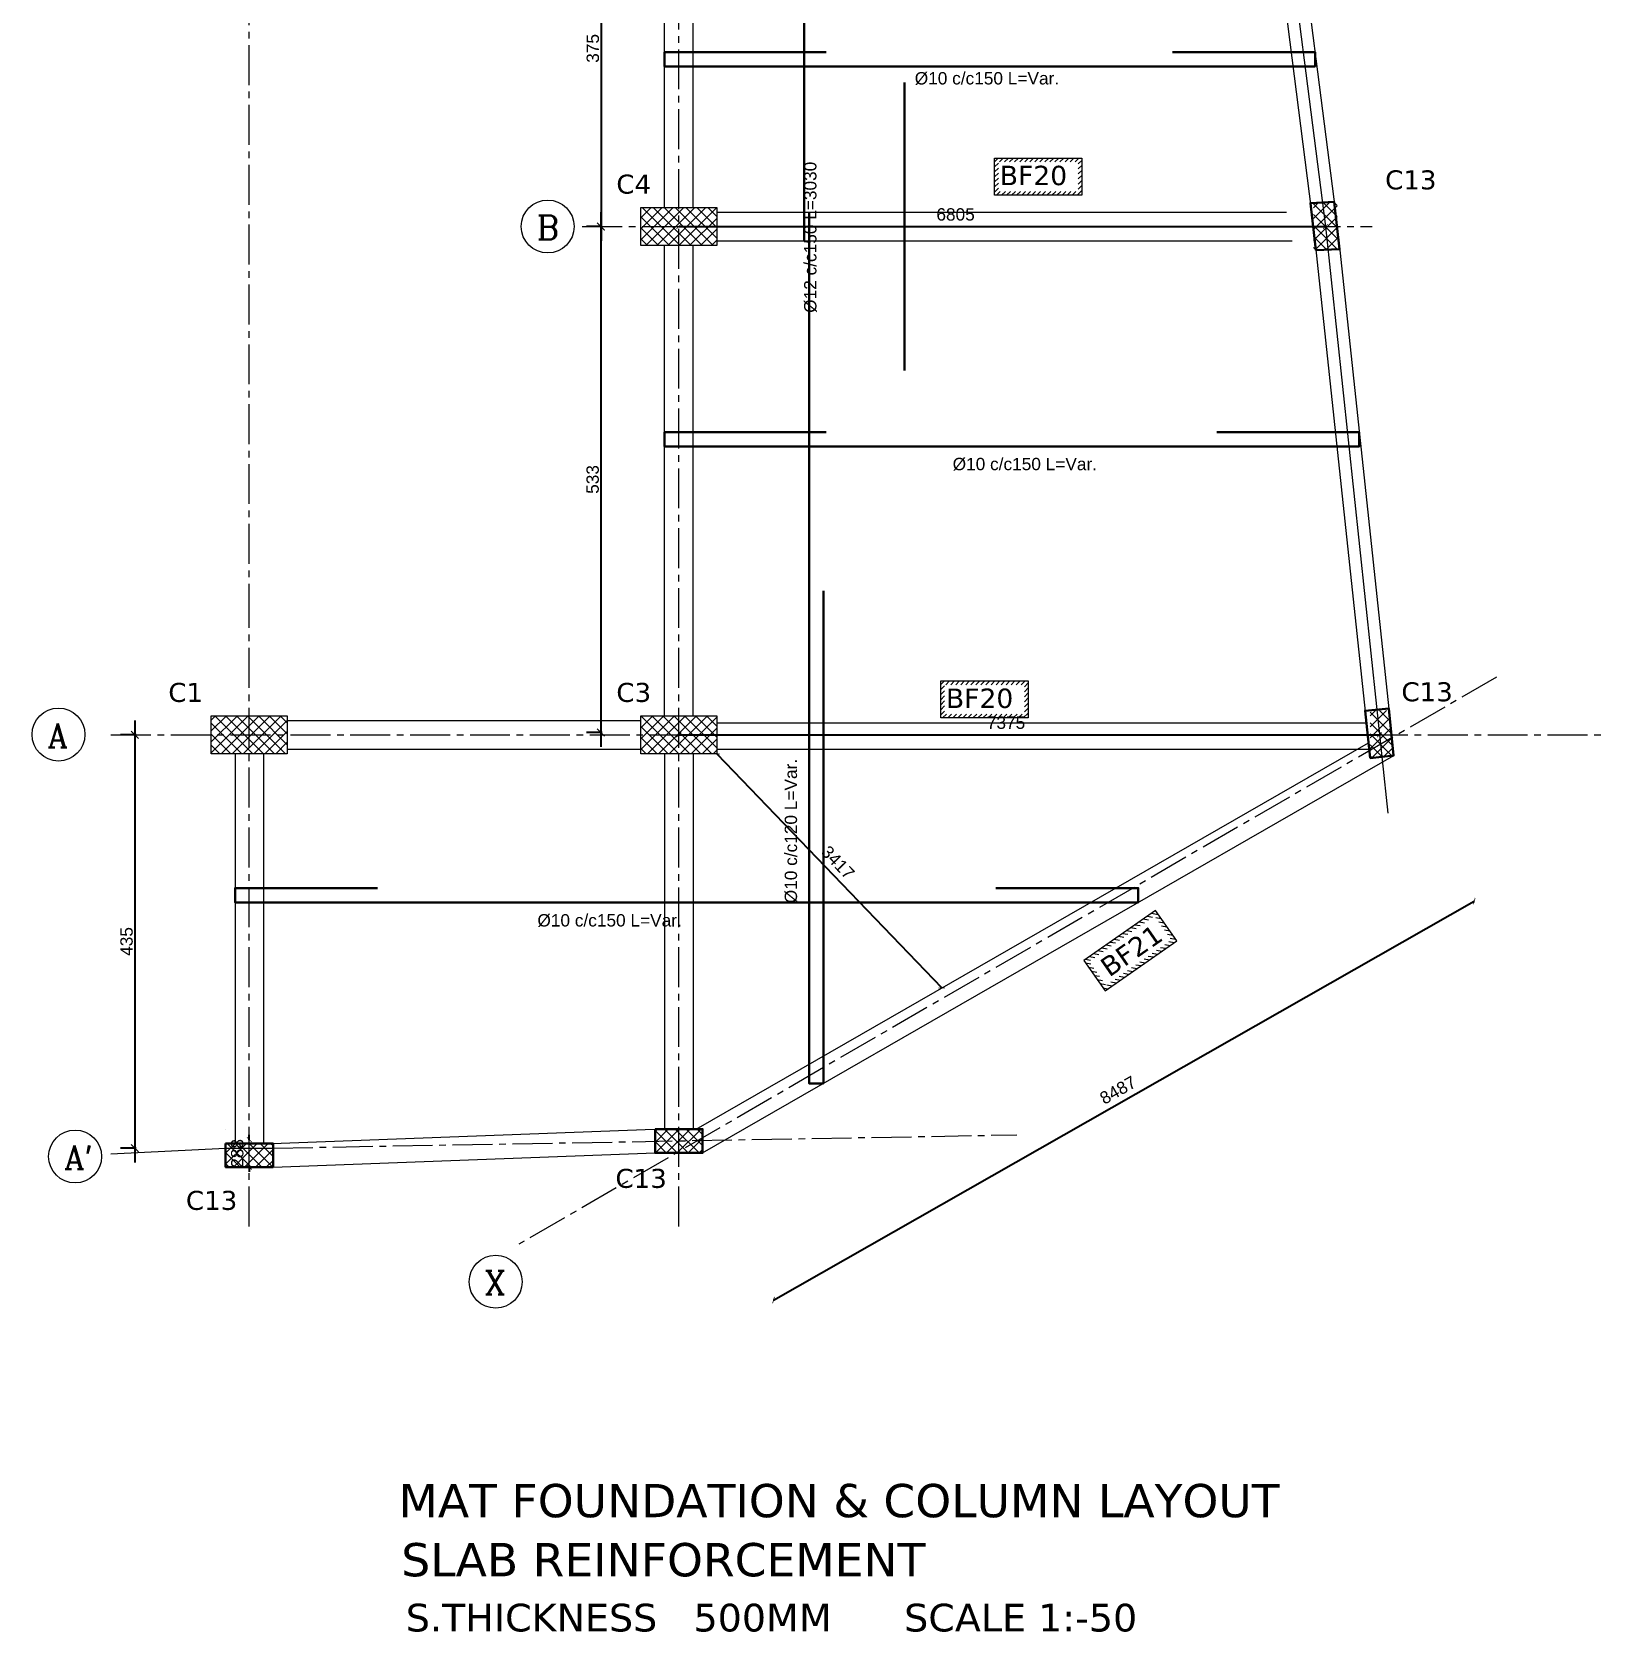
# Model space of a CAD drawing. Header units: inches. Extents: x -26151 to 62940, y -10194 to 246332.
# Drawn here: x -11735 to -10083, y 114807 to 116491 of the extents above; entities that cross this region are included whole.
import ezdxf

# ---------------------------------------------------------------- set-up
doc = ezdxf.new("R2010")
doc.units = ezdxf.units.IN
doc.header["$LTSCALE"] = 0.7
doc.header["$MEASUREMENT"] = 0
doc.linetypes.add('ACAD_ISO10W100', pattern=[18, 12, -3, 0, -3])
doc.linetypes.add('CENTER2', pattern=[1.125, 0.75, -0.125, 0.125, -0.125])
doc.layers.get('0').update_dxf_attribs({"lineweight": 13})
doc.layers.get('Defpoints').update_dxf_attribs({"lineweight": 5})
for name, color, linetype, lineweight in [('axis', 254, 'ACAD_ISO10W100', 9), ('BEAM', 5, 'Continuous', 0), ('COLUMN', 4, 'Continuous', 20), ('hach', 9, 'Continuous', 9), ('hach 1', 254, 'Continuous', 9), ('hatch', 9, 'Continuous', 9), ('TEXT', 3, 'Continuous', 25)]:
    doc.layers.add(name, color=color, linetype=linetype, lineweight=lineweight)
doc.layers.add('CONC', color=3, linetype='Continuous')
doc.styles.add('GENERATED_STYLE_4', font='verdanai.ttf')
doc.styles.add('romanc', font='verdana.ttf', dxfattribs={"height": 250})
doc.styles.get("Standard").update_dxf_attribs({"font": 'arial.ttf', "height": 13})
doc.dimstyles.get("Standard").update_dxf_attribs({"dimtxt": 13, "dimasz": 5, "dimexe": 0.18, "dimexo": 0.0625, "dimgap": 6, "dimtad": 1, "dimdec": 0, "dimlfac": 10, "dimzin": 0, "dimdsep": 46, "dimtxsty": 'Standard', "dimblk": 'ARCHTICK', "dimcen": 0.09, "dimse1": 1, "dimse2": 1, "dimclrd": 1, "dimclre": 7, "dimclrt": 3, "dimadec": 0, "dimazin": 0, "dimtfac": 1, "dimtdec": 0, "dimtix": 1, "dimtofl": 0, "dimtmove": 0, "dimatfit": 3, "dimldrblk": 'ARCHTICK', "dimfxl": 0, "dimtolj": 1, "dimtzin": 0, "dimarcsym": 0})
doc.dimstyles.new('STANDARD$0', dxfattribs={"dimscale": 0, "dimtxt": 50, "dimasz": 8, "dimexe": 15, "dimexo": 0.0625, "dimgap": 2, "dimtad": 1, "dimdec": 0, "dimzin": 0, "dimdsep": 46, "dimtxsty": 'Standard', "dimblk1": 'ARCHTICK', "dimblk2": 'ARCHTICK', "dimsah": 1, "dimcen": 0.09, "dimdle": 15, "dimclrd": 3, "dimclre": 3, "dimclrt": 3, "dimazin": 0, "dimtfac": 1, "dimtdec": 0, "dimtofl": 0, "dimtmove": 1, "dimatfit": 3, "dimldrblk": 'ARCHTICK', "dimfxl": 0, "dimtolj": 1, "dimtzin": 0, "dimarcsym": 0})

# ---------------------------------------------------------------- blocks, each defined once
blk = doc.blocks.new('_ArchTick')
at = {"color": 0, "linetype": 'ByBlock', "lineweight": 0, "const_width": 0.15}
blk.add_lwpolyline([(-0.5, -0.5), (0.5, 0.5)], dxfattribs=at)
blk = doc.blocks.new('*D1269')
at = {"layer": 'Defpoints', "color": 0, "linetype": 'ByBlock', "transparency": 16777216}
for p in [(-11054.8, 116286.2), (-10374.3, 116286.2), (-10374.3, 116286.2)]:
    blk.add_point(p, dxfattribs=at)
at = {"layer": 'hach', "color": 1, "linetype": 'ByBlock', "lineweight": -2, "transparency": 16777216}
blk.add_line((-11054.8, 116286.2), (-10374.3, 116286.2), dxfattribs=at)
at = {"layer": 'hach', "color": 1, "linetype": 'ByBlock', "lineweight": -2, "transparency": 16777216, "xscale": 5, "yscale": 5, "zscale": 5, "rotation": 180}
blk.add_blockref('_ArchTick', (-11054.8, 116286.2), dxfattribs=at)
at = {"layer": 'hach', "color": 1, "linetype": 'ByBlock', "lineweight": -2, "transparency": 16777216, "xscale": 5, "yscale": 5, "zscale": 5}
blk.add_blockref('_ArchTick', (-10374.3, 116286.2), dxfattribs=at)
at = {"layer": 'hach', "color": 3, "linetype": 'ByBlock', "transparency": 16777216, "insert": (-10763.5, 116298.9), "char_height": 13, "attachment_point": 5}
blk.add_mtext('\\A1;6805', dxfattribs=at)
blk = doc.blocks.new('*D1270')
at = {"layer": 'Defpoints', "color": 0, "linetype": 'ByBlock', "transparency": 16777216}
for p in [(-11014.8, 115731.2), (-10778, 115484.8), (-10778, 115484.8)]:
    blk.add_point(p, dxfattribs=at)
at = {"layer": 'hach', "color": 1, "linetype": 'ByBlock', "lineweight": -2, "transparency": 16777216}
blk.add_line((-11014.8, 115731.2), (-10778, 115484.8), dxfattribs=at)
at = {"layer": 'hach', "color": 1, "linetype": 'ByBlock', "lineweight": -2, "transparency": 16777216, "xscale": 5, "yscale": 5, "zscale": 5}
for p, rotation in [((-11014.8, 115731.2), 133.8508798800127), ((-10778, 115484.8), 313.8508798800127)]:
    blk.add_blockref('_ArchTick', p, dxfattribs=dict(at, rotation=rotation))
at = {"layer": 'hach', "color": 3, "linetype": 'ByBlock', "transparency": 16777216, "insert": (-10887.3, 115616.8), "char_height": 13, "attachment_point": 5, "rotation": 313.8509}
blk.add_mtext('\\A1;3417', dxfattribs=at)
blk = doc.blocks.new('*D1267')
at = {"layer": 'Defpoints', "color": 0, "linetype": 'ByBlock', "transparency": 16777216}
for p in [(-10317.3, 115751.2), (-10217.6, 115576.2), (-11054.8, 115331.2)]:
    blk.add_point(p, dxfattribs=at)
at = {"layer": 'hach', "color": 1, "linetype": 'ByBlock', "lineweight": -2, "transparency": 16777216}
blk.add_line((-10955.1, 115156.2), (-10217.6, 115576.2), dxfattribs=at)
at = {"layer": 'hach', "color": 1, "linetype": 'ByBlock', "lineweight": -2, "transparency": 16777216, "xscale": 5, "yscale": 5, "zscale": 5}
for p, rotation in [((-10217.6, 115576.2), 29.66114620198945), ((-10955.1, 115156.2), 209.6611462019895)]:
    blk.add_blockref('_ArchTick', p, dxfattribs=dict(at, rotation=rotation))
at = {"layer": 'hach', "color": 3, "linetype": 'ByBlock', "transparency": 16777216, "insert": (-10592.6, 115377.2), "char_height": 13, "attachment_point": 5, "rotation": 29.6611}
blk.add_mtext('\\A1;8487', dxfattribs=at)
blk = doc.blocks.new('*D1272')
at = {"layer": 'Defpoints', "color": 0, "linetype": 'ByBlock', "transparency": 16777216}
for p in [(-11054.8, 115751.2), (-10317.3, 115751.2), (-10317.3, 115751.2)]:
    blk.add_point(p, dxfattribs=at)
at = {"layer": 'hach', "color": 1, "linetype": 'ByBlock', "lineweight": -2, "transparency": 16777216}
blk.add_line((-11054.8, 115751.2), (-10317.3, 115751.2), dxfattribs=at)
at = {"layer": 'hach', "color": 1, "linetype": 'ByBlock', "lineweight": -2, "transparency": 16777216, "xscale": 5, "yscale": 5, "zscale": 5, "rotation": 180}
blk.add_blockref('_ArchTick', (-11054.8, 115751.2), dxfattribs=at)
at = {"layer": 'hach', "color": 1, "linetype": 'ByBlock', "lineweight": -2, "transparency": 16777216, "xscale": 5, "yscale": 5, "zscale": 5}
blk.add_blockref('_ArchTick', (-10317.3, 115751.2), dxfattribs=at)
at = {"layer": 'hach', "color": 3, "linetype": 'ByBlock', "transparency": 16777216, "insert": (-10710.4, 115763.9), "char_height": 13, "attachment_point": 5}
blk.add_mtext('\\A1;7375', dxfattribs=at)
blk = doc.blocks.new('*D1275')
at = {"layer": 'Defpoints', "color": 0, "linetype": 'ByBlock', "transparency": 16777216}
for p in [(-11506.8, 115325), (-11506.8, 115296.2), (-11506.8, 115296.2)]:
    blk.add_point(p, dxfattribs=at)
at = {"layer": 'hach', "color": 1, "linetype": 'ByBlock', "lineweight": -2, "transparency": 16777216}
for p, q in [((-11506.8, 115325), (-11506.8, 115330)), ((-11506.8, 115296.2), (-11506.8, 115291.2))]:
    blk.add_line(p, q, dxfattribs=at)
at = {"layer": 'hach', "color": 1, "linetype": 'ByBlock', "lineweight": -2, "transparency": 16777216, "xscale": 5, "yscale": 5, "zscale": 5}
for p, rotation in [((-11506.8, 115325), 270), ((-11506.8, 115296.2), 90)]:
    blk.add_blockref('_ArchTick', p, dxfattribs=dict(at, rotation=rotation))
at = {"layer": 'hach', "color": 3, "linetype": 'ByBlock', "transparency": 16777216, "insert": (-11519.4, 115310.6), "char_height": 13, "attachment_point": 5, "rotation": 90}
blk.add_mtext('\\A1;288', dxfattribs=at)
blk = doc.blocks.new('*D1282')
at = {"layer": 'Defpoints', "color": 0, "linetype": 'ByBlock', "transparency": 16777216}
for p in [(-11054.8, 116661.2), (-11136.6, 116286.2), (-11054.8, 116286.2)]:
    blk.add_point(p, dxfattribs=at)
at = {"layer": 'hach', "color": 3, "lineweight": -2, "transparency": 16777216}
for p, q in [((-11136.6, 116676.2), (-11136.6, 116271.2)), ((-11135.3, 116661.2), (-11151.6, 116661.2)), ((-11135.3, 116286.2), (-11151.6, 116286.2))]:
    blk.add_line(p, q, dxfattribs=at)
at = {"layer": 'hach', "color": 3, "linetype": 'ByBlock', "lineweight": -2, "transparency": 16777216, "xscale": 8, "yscale": 8, "zscale": 8}
for p, rotation in [((-11136.6, 116661.2), 90), ((-11136.6, 116286.2), 270)]:
    blk.add_blockref('_ArchTick', p, dxfattribs=dict(at, rotation=rotation))
at = {"layer": 'hach', "color": 3, "linetype": 'ByBlock', "transparency": 16777216, "insert": (-11145.2, 116473.7), "char_height": 13, "attachment_point": 5, "rotation": 90}
blk.add_mtext('\\A1;375', dxfattribs=at)
blk = doc.blocks.new('*D1283')
at = {"layer": 'Defpoints', "color": 0, "linetype": 'ByBlock', "transparency": 16777216}
for p in [(-11054.8, 116286.2), (-11136.8, 115753.7), (-11052.3, 115753.7)]:
    blk.add_point(p, dxfattribs=at)
at = {"layer": 'hach', "color": 3, "lineweight": -2, "transparency": 16777216}
for p, q in [((-11136.8, 116301.2), (-11136.8, 115738.7)), ((-11135.5, 116286.2), (-11151.8, 116286.2)), ((-11135.5, 115753.7), (-11151.8, 115753.7))]:
    blk.add_line(p, q, dxfattribs=at)
at = {"layer": 'hach', "color": 3, "linetype": 'ByBlock', "lineweight": -2, "transparency": 16777216, "xscale": 8, "yscale": 8, "zscale": 8}
for p, rotation in [((-11136.8, 116286.2), 90), ((-11136.8, 115753.7), 270)]:
    blk.add_blockref('_ArchTick', p, dxfattribs=dict(at, rotation=rotation))
at = {"layer": 'hach', "color": 3, "linetype": 'ByBlock', "transparency": 16777216, "insert": (-11145.4, 116020), "char_height": 13, "attachment_point": 5, "rotation": 90}
blk.add_mtext('\\A1;533', dxfattribs=at)
blk = doc.blocks.new('*D1284')
at = {"layer": 'Defpoints', "color": 0, "linetype": 'ByBlock', "transparency": 16777216}
for p in [(-11506.8, 115751.2), (-11627.2, 115316.2), (-11506.8, 115316.2)]:
    blk.add_point(p, dxfattribs=at)
at = {"layer": 'hach', "color": 3, "lineweight": -2, "transparency": 16777216}
for p, q in [((-11627.2, 115766.2), (-11627.2, 115301.2)), ((-11626, 115751.2), (-11642.2, 115751.2)), ((-11626, 115316.2), (-11642.2, 115316.2))]:
    blk.add_line(p, q, dxfattribs=at)
at = {"layer": 'hach', "color": 3, "linetype": 'ByBlock', "lineweight": -2, "transparency": 16777216, "xscale": 8, "yscale": 8, "zscale": 8}
for p, rotation in [((-11627.2, 115751.2), 90), ((-11627.2, 115316.2), 270)]:
    blk.add_blockref('_ArchTick', p, dxfattribs=dict(at, rotation=rotation))
at = {"layer": 'hach', "color": 3, "linetype": 'ByBlock', "transparency": 16777216, "insert": (-11635.9, 115533.7), "char_height": 13, "attachment_point": 5, "rotation": 90}
blk.add_mtext('\\A1;435', dxfattribs=at)
blk = doc.blocks.new('*D1287')
at = {"layer": 'Defpoints', "color": 0, "transparency": 16777216}
for p in [(-11070.6, 116430.7), (-10452, 116430.7, -38935.3), (-10452, 116429)]:
    blk.add_point(p, dxfattribs=at)
at = {"layer": 'TEXT', "color": 3, "transparency": 16777216, "insert": (-10730.5, 116442), "char_height": 13, "attachment_point": 5}
blk.add_mtext('\\A1;%%C10 c/c150 L=Var.', dxfattribs=at)
blk = doc.blocks.new('*D1288')
at = {"layer": 'Defpoints', "color": 0, "transparency": 16777216}
for p in [(-11030.7, 116024.7), (-10412.2, 116024.7, -38935.3), (-10412.2, 116023)]:
    blk.add_point(p, dxfattribs=at)
at = {"layer": 'TEXT', "color": 3, "transparency": 16777216, "insert": (-10690.6, 116036), "char_height": 13, "attachment_point": 5}
blk.add_mtext('\\A1;%%C10 c/c150 L=Var.', dxfattribs=at)
blk = doc.blocks.new('*D1289')
at = {"layer": 'Defpoints', "color": 0, "transparency": 16777216}
for p in [(-11467.7, 115544.4), (-10849.2, 115544.4, -38935.3), (-10849.2, 115542.7)]:
    blk.add_point(p, dxfattribs=at)
at = {"layer": 'TEXT', "color": 3, "transparency": 16777216, "insert": (-11127.6, 115555.7), "char_height": 13, "attachment_point": 5}
blk.add_mtext('\\A1;%%C10 c/c150 L=Var.', dxfattribs=at)
blk = doc.blocks.new('*D1292')
at = {"layer": 'Defpoints', "color": 0, "transparency": 16777216}
for p in [(-10921.9, 115990), (-10923.6, 115371.4), (-10921.9, 115371.4, -38935.3)]:
    blk.add_point(p, dxfattribs=at)
at = {"layer": 'TEXT', "color": 3, "transparency": 16777216, "insert": (-10936.6, 115649.9), "char_height": 13, "attachment_point": 5, "rotation": 90}
blk.add_mtext('\\A1;%%C10 c/c120 L=Var.', dxfattribs=at)
blk = doc.blocks.new('*D1297')
at = {"layer": 'Defpoints', "color": 0, "transparency": 16777216}
for p in [(-10821, 117119.5, -19467.6), (-10819.3, 117119.5), (-10821, 116159.5, -40395.4)]:
    blk.add_point(p, dxfattribs=at)
at = {"layer": 'TEXT', "color": 3, "transparency": 16777216, "insert": (-10832.3, 116625.7), "char_height": 13, "attachment_point": 5, "rotation": 90}
blk.add_mtext('\\A1;%%C12 c/c150 L=3030', dxfattribs=at)
blk = doc.blocks.new('*D1298')
at = {"layer": 'Defpoints', "color": 0, "transparency": 16777216}
for p in [(-10904.9, 116768.8, -19467.6), (-10903.2, 116768.8), (-10904.9, 115808.7, -40395.4)]:
    blk.add_point(p, dxfattribs=at)
at = {"layer": 'TEXT', "color": 3, "transparency": 16777216, "insert": (-10916.2, 116274.9), "char_height": 13, "attachment_point": 5, "rotation": 90}
blk.add_mtext('\\A1;%%C12 c/c150 L=3030', dxfattribs=at)

msp = doc.modelspace()

# ---------------------------------------------------------------- hatches: boundary and pattern name
at = {"layer": 'hach 1', "linetype": 'ByBlock'}
h = msp.add_hatch(dxfattribs=at)
h.set_pattern_fill('ANSI31', color=256, scale=30, style=0)
h.set_pattern_definition([(45, (1735.0263, -3319.973), (-2.65165043, 2.65165043), [])])
h.paths.add_polyline_path([(-10630.43, 116358.19), (-10722.37, 116358.19), (-10722.37, 116319.19), (-10630.43, 116319.19)])
h.paths.add_polyline_path([(-10634.43, 116354.19), (-10634.43, 116323.19), (-10718.37, 116323.19), (-10718.37, 116354.19)], flags=16)
h = msp.add_hatch(dxfattribs=at)
h.set_pattern_fill('ANSI31', color=256, scale=30, style=0)
h.set_pattern_definition([(45, (1678.3498, -3870.2505), (-2.65165043, 2.65165043), [])])
h.paths.add_polyline_path([(-10687.1, 115807.92), (-10779.05, 115807.92), (-10779.05, 115768.92), (-10687.1, 115768.92)])
h.paths.add_polyline_path([(-10691.1, 115803.92), (-10691.1, 115772.92), (-10775.05, 115772.92), (-10775.05, 115803.92)], flags=16)
h = msp.add_hatch(dxfattribs=at)
h.set_pattern_fill('ANSI31', color=256, scale=30, angle=394.88725, style=0)
h.set_pattern_definition([(349.887251, (-68839.22, 220776.5045), (-0.6584467, -3.6917405), [])])
h.paths.add_polyline_path([(-10530.81, 115534.41), (-10606.24, 115481.82), (-10628.54, 115513.81), (-10553.12, 115566.4)])
h.paths.add_polyline_path([(-10536.38, 115535.41), (-10554.11, 115560.83), (-10622.97, 115512.82), (-10605.24, 115487.39)], flags=16)
at = {"layer": 'hatch', "ltscale": 0.5}
h = msp.add_hatch(dxfattribs=at)
h.set_pattern_fill('NET', color=256, scale=65, angle=45, style=0)
h.set_pattern_definition([(45, (-473614.986, -145727.487), (-5.7452426, 5.7452426), []), (135, (-473614.986, -145727.487), (-5.7452426, -5.7452426), [])])
h.paths.add_polyline_path([(-11094.79, 116306.22), (-11014.79, 116306.22), (-11014.79, 116266.22), (-11094.79, 116266.22)])
h = msp.add_hatch(dxfattribs=at)
h.set_pattern_fill('NET', color=256, scale=65, angle=135, style=0)
h.set_pattern_definition([(135, (248811.8625, -345833.447), (-5.7452426, -5.7452426), []), (225, (248811.8625, -345833.447), (5.7452426, -5.7452426), [])])
h.paths.add_polyline_path([(-10386.85, 116261.75), (-10386.85, 116311.75), (-10361.85, 116311.75), (-10361.85, 116261.75)])
h = msp.add_hatch(dxfattribs=at)
h.set_pattern_fill('NET', color=256, scale=65, angle=45, style=0)
h.set_pattern_definition([(45, (-474706.986, -143862.487), (-5.7452426, 5.7452426), []), (135, (-474706.986, -143862.487), (-5.7452426, -5.7452426), [])])
h.paths.add_polyline_path([(-11546.79, 115771.22), (-11466.79, 115771.22), (-11466.79, 115731.22), (-11546.79, 115731.22)])
h = msp.add_hatch(dxfattribs=at)
h.set_pattern_fill('NET', color=256, scale=65, angle=45, style=0)
h.set_pattern_definition([(45, (-474694.986, -143862.487), (-5.7452426, 5.7452426), []), (135, (-474694.986, -143862.487), (-5.7452426, -5.7452426), [])])
h.paths.add_polyline_path([(-11094.79, 115771.22), (-11014.79, 115771.22), (-11014.79, 115731.22), (-11094.79, 115731.22)])
h = msp.add_hatch(dxfattribs=at)
h.set_pattern_fill('NET', color=256, scale=65, angle=135, style=0)
h.set_pattern_definition([(135, (248871.36, -346368.448), (-5.7452426, -5.7452426), []), (225, (248871.36, -346368.448), (5.7452426, -5.7452426), [])])
h.paths.add_polyline_path([(-10327.35, 115726.74), (-10302.49, 115729.34), (-10307.45, 115776.74), (-10327.35, 115776.74), (-10327.35, 115726.74)])
h = msp.add_hatch(dxfattribs=at)
h.set_pattern_fill('NET', color=256, scale=65, angle=45, style=0)
h.set_pattern_definition([(45, (-473174.986, -143862.487), (-5.7452426, 5.7452426), []), (135, (-473174.986, -143862.487), (-5.7452426, -5.7452426), [])])
h.paths.add_polyline_path([(-11079.79, 115336.22), (-11029.79, 115336.22), (-11029.79, 115311.22), (-11079.79, 115311.22)])
h = msp.add_hatch(dxfattribs=at)
h.set_pattern_fill('NET', color=256, scale=65, angle=45, style=0)
h.set_pattern_definition([(45, (-473626.986, -143862.487), (-5.7452426, 5.7452426), []), (135, (-473626.986, -143862.487), (-5.7452426, -5.7452426), [])])
h.paths.add_polyline_path([(-11531.79, 115321.22), (-11481.79, 115321.22), (-11481.79, 115296.22), (-11531.79, 115296.22)])

# ---------------------------------------------------------------- linework, layer by layer
at = {"lineweight": 20}
for centre in [(-11192.74, 116286.22), (-11707.58, 115751.48), (-11690.06, 115307.37), (-11247.49, 115175.56)]:
    msp.add_ellipse(centre, major_axis=(-0.02, 27.86), ratio=1, start_param=4.7118466, end_param=10.9950319, dxfattribs=at)
at = {"layer": 'axis', "linetype": 'CENTER2', "ltscale": 80}
for p, q in [((-11506.79, 115868.18), (-11506.79, 118302.02)), ((-11054.79, 115233.65), (-11054.79, 118302.02)), ((-11156.38, 116286.22), (-10325.24, 116286.22)), ((-11506.79, 115233.65), (-11506.79, 115868.18)), ((-10194.27, 115812.01), (-11222.97, 115214.95)), ((-11652.45, 115751.22), (-10083.22, 115751.22)), ((-11481.79, 115316.22), (-10699.08, 115330.19))]:
    msp.add_line(p, q, dxfattribs=at)
at = {"layer": 'BEAM', "linetype": 'Continuous'}
for p, q in [((-11069.79, 116306.22), (-11069.79, 116641.22)), ((-11039.79, 116306.22), (-11039.79, 116641.22)), ((-11014.79, 116301.22), (-10415.3, 116301.22)), ((-11014.79, 116271.22), (-10409.34, 116271.22)), ((-11069.79, 115771.22), (-11069.79, 116266.22)), ((-11039.79, 115771.22), (-11039.79, 116266.22)), ((-11466.79, 115766.22), (-11094.79, 115766.22)), ((-11014.79, 115763.72), (-10331.2, 115763.72)), ((-11466.79, 115736.22), (-11094.79, 115736.22)), ((-11014.79, 115736.22), (-10328.34, 115736.22)), ((-11521.79, 115731.22), (-11521.79, 115321.22)), ((-11491.79, 115731.22), (-11491.79, 115321.22)), ((-11069.79, 115731.22), (-11069.79, 115336.22)), ((-11039.79, 115731.22), (-11039.79, 115336.22))]:
    msp.add_line(p, q, dxfattribs=at)
at = {"layer": 'COLUMN'}
for p, q in [((-11531.87, 115336.22), (-11531.79, 115336.22)), ((-11531.87, 115311.22), (-11531.79, 115311.22))]:
    msp.add_line(p, q, dxfattribs=at)
at = {"layer": 'COLUMN', "color": 5}
for p, q in [((-11482.73, 115321.21), (-11080.73, 115336.21)), ((-11481.79, 115296.22), (-11079.79, 115311.22))]:
    msp.add_line(p, q, dxfattribs=at)
at = {"layer": 'COLUMN'}
for points in [[(-11094.79, 116306.22), (-11014.79, 116306.22), (-11014.79, 116266.22), (-11094.79, 116266.22)], [(-11546.79, 115771.22), (-11466.79, 115771.22), (-11466.79, 115731.22), (-11546.79, 115731.22)], [(-11094.79, 115771.22), (-11014.79, 115771.22), (-11014.79, 115731.22), (-11094.79, 115731.22)], [(-11079.79, 115336.22), (-11029.79, 115336.22), (-11029.79, 115311.22), (-11079.79, 115311.22)]]:
    msp.add_lwpolyline(points, close=True, dxfattribs=at)
at = {"layer": 'CONC', "lineweight": 30}
for points in [[(-10384.28, 116261.29), (-10390.04, 116310.81), (-10365, 116312.08), (-10359.31, 116262.55)], [(-10327.35, 115726.74), (-10332.55, 115776.47), (-10307.69, 115779.07), (-10302.49, 115729.34)], [(-11079.79, 115336.22), (-11029.79, 115336.22), (-11029.79, 115311.22), (-11079.79, 115311.22)], [(-11531.79, 115321.22), (-11481.79, 115321.22), (-11481.79, 115296.22), (-11531.79, 115296.22)]]:
    msp.add_lwpolyline(points, close=True, dxfattribs=at)
at = {"layer": 'hach', "color": 4, "linetype": 'ByBlock', "lineweight": 30}
for p, q in [((-10922.93, 116271.22), (-10922.93, 117451.22)), ((-10817.22, 116437.72), (-10817.22, 116134.72))]:
    msp.add_line(p, q, dxfattribs=at)
at = {"layer": 'hach', "color": 1, "linetype": 'ByBlock'}
for p, q in [((-11069.79, 116469.75), (-11069.79, 116454.75)), ((-10385.18, 116469.75), (-10385.18, 116454.75)), ((-11069.79, 116069.75), (-11069.79, 116054.75)), ((-10338.66, 116069.75), (-10338.66, 116054.75)), ((-10948.41, 115358.01), (-10948.41, 115358.01))]:
    msp.add_line(p, q, dxfattribs=at)
at = {"layer": 'hach', "linetype": 'ByBlock'}
for p, q in [((-10817.22, 116286.22), (-10817.22, 116437.72)), ((-10902.62, 115751.22), (-10902.62, 115902.72)), ((-11521.79, 115589.87), (-11521.79, 115574.87)), ((-10571.19, 115589.87), (-10571.19, 115574.87)), ((-10571.19, 115574.87), (-11521.79, 115574.87)), ((-10902.62, 115384.33), (-10917.62, 115384.33)), ((-11531.79, 115316.22), (-11481.79, 115316.22))]:
    msp.add_line(p, q, dxfattribs=at)
for points in [[(-10770.23, 118302.02), (-10742.29, 118186.11), (-10663.03, 117811.22), (-10465.29, 117036.22), (-10422.29, 116661.22), (-10374.29, 116286.22), (-10308.5, 115668.71)], [(-11652.45, 115310.14), (-11531.79, 115316.22)]]:
    msp.add_lwpolyline(points, dxfattribs=at)
at = {"layer": 'hach', "color": 5, "linetype": 'ByBlock'}
for points in [[(-10761.48, 118212.37), (-10754.49, 118183.36), (-10675.21, 117808.39), (-10477.62, 117033.96), (-10434.7, 116659.72), (-10386.71, 116284.77), (-10332.48, 115775.74)], [(-10736.63, 118215.95), (-10730.1, 118188.87), (-10650.85, 117814.06), (-10452.97, 117038.49), (-10409.88, 116662.73), (-10361.88, 116287.68), (-10307.62, 115778.39)], [(-11036.47, 115336.22), (-10329.04, 115742.92)], [(-11029.79, 115311.22), (-10302.4, 115729.4)]]:
    msp.add_lwpolyline(points, dxfattribs=at)
at = {"layer": 'hach', "color": 4, "linetype": 'ByBlock', "lineweight": 30}
for points in [[(-10899.79, 116469.75), (-11069.79, 116469.75), (-11069.79, 116454.75), (-10385.18, 116454.75), (-10385.18, 116469.75), (-10535.18, 116469.75)], [(-10902.62, 115902.72), (-10902.62, 115384.33), (-10917.62, 115384.33), (-10917.62, 116301.22)], [(-10899.79, 116069.75), (-11069.79, 116069.75), (-11069.79, 116054.75), (-10338.66, 116054.75), (-10338.66, 116069.75), (-10488.66, 116069.75)], [(-11371.79, 115589.87), (-11521.79, 115589.87), (-11521.79, 115574.87), (-10571.19, 115574.87), (-10571.19, 115589.87), (-10721.19, 115589.87)]]:
    msp.add_lwpolyline(points, dxfattribs=at)
at = {"layer": 'hach', "color": 4, "linetype": 'ByBlock', "lineweight": 9}
msp.add_lwpolyline([(-10917.62, 116301.22), (-10917.62, 115384.33), (-10902.62, 115384.33), (-10902.62, 115534.33)], dxfattribs=at)
at = {"layer": 'hach 1', "linetype": 'ByBlock'}
for points in [[(-10722.48, 116358.14), (-10630.53, 116358.14), (-10630.53, 116319.14), (-10722.48, 116319.14)], [(-10779.02, 115807.99), (-10687.07, 115807.99), (-10687.07, 115768.99), (-10779.02, 115768.99)], [(-10606.24, 115481.82), (-10530.81, 115534.41), (-10553.12, 115566.4), (-10628.54, 115513.81)]]:
    msp.add_lwpolyline(points, close=True, dxfattribs=at)

# ---------------------------------------------------------------- texts
at = {"layer": 'COLUMN', "color": 4, "style": 'romanc'}
for s, p in [('C4', (-11120.52, 116320.84)), ('C13', (-10311.47, 116325.35)), ('C1', (-11592.01, 115785.84)), ('C3', (-11120.52, 115785.84)), ('C13', (-10294.33, 115786.5)), ('C13', (-11121.48, 115274.35)), ('C13', (-11573.48, 115251.18))]:
    msp.add_text(s, height=20, dxfattribs=at).set_placement(p)
at = {"layer": 'TEXT', "style": 'romanc'}
for s, height, p in [('BF20', 20.4, (-10716.99, 116329.76)), ('BF20', 20.4, (-10773.66, 115779.48)), ('MAT FOUNDATION & COLUMN LAYOUT ', 35, (-11349.69, 114927.7)), ('SLAB REINFORCEMENT  ', 35, (-11346.83, 114865.51))]:
    msp.add_text(s, height=height, dxfattribs=at).set_placement(p)
msp.add_text('BF21', height=20.4, rotation=34.88725, dxfattribs=at).set_placement((-10601.78, 115495.56))
at = {"layer": 'TEXT', "color": 7, "style": 'romanc'}
msp.add_text('  S.THICKNESS   500MM      SCALE 1:-50', height=29.1666, dxfattribs=at).set_placement((-11367.5, 114807.44))
at = {"layer": 'TEXT', "char_height": 25, "attachment_point": 1, "style": 'GENERATED_STYLE_4'}
for s, insert in [('{\\Fromanc|c0;B}', (-11204.2, 116297.73)), ('{\\Fromanc|c0;A}', (-11719.04, 115762.99)), ("{\\Fromanc|c0;A'}", (-11701.52, 115318.88)), ('{\\Fromanc|c0;X}', (-11258.94, 115187.07))]:
    msp.add_mtext(s, dxfattribs=dict(at, insert=insert))

# ---------------------------------------------------------------- dimensions: what is measured, and where the dimension line sits
at = {"layer": 'hach', "linetype": 'ByBlock'}
dim = msp.add_aligned_dim(p1=(-11054.79, 116661.22), p2=(-11054.79, 116286.22), distance=-81.77, dimstyle='STANDARD$0', override={"dimscale": 1, "dimfxl": 1.25}, dxfattribs=at)
dim.commit()
dim.dimension.update_dxf_attribs({"geometry": '*D1282', "text_midpoint": (-11145.21, 116473.72)})
at = {"layer": 'hach', "color": 4, "linetype": 'ByBlock'}
dim = msp.add_linear_dim(base=(-10374.29, 116286.22), p1=(-11054.79, 116286.22), p2=(-10374.29, 116286.22), dimstyle='Standard', dxfattribs=at)
dim.commit()
dim.dimension.update_dxf_attribs({"geometry": '*D1269', "text_midpoint": (-10763.47, 116286.22), "dimtype": 160})
at = {"layer": 'hach', "linetype": 'ByBlock'}
for base, p1, p2, picture, middle in [((-11136.77332964, 115753.72427761), (-11054.79364343, 116286.22427761), (-11052.29364343, 115753.72427761), '*D1283', (-11145.41521231, 116019.97427761)), ((-11627.23, 115316.22), (-11506.79, 115751.22), (-11506.79, 115316.22), '*D1284', (-11635.87, 115533.72))]:
    dim = msp.add_linear_dim(base=base, p1=p1, p2=p2, angle=90, dimstyle='STANDARD$0', override={"dimscale": 1, "dimfxl": 1.25}, dxfattribs=at)
    dim.commit()
    dim.dimension.update_dxf_attribs({"geometry": picture, "text_midpoint": middle})
dim = msp.add_linear_dim(base=(-10317.29, 115751.22), p1=(-11054.79, 115751.22), p2=(-10317.29, 115751.22), dimstyle='Standard', dxfattribs=at)
dim.commit()
dim.dimension.update_dxf_attribs({"geometry": '*D1272', "text_midpoint": (-10710.4, 115751.22), "dimtype": 160})
at = {"layer": 'hach', "color": 3, "linetype": 'ByBlock'}
dim = msp.add_aligned_dim(p1=(-11054.79, 115331.22), p2=(-10317.29, 115751.22), distance=-201.45, dimstyle='Standard', dxfattribs=at)
dim.commit()
dim.dimension.update_dxf_attribs({"geometry": '*D1267', "text_midpoint": (-10592.61, 115377.15)})
at = {"layer": 'hach', "color": 4, "linetype": 'ByBlock'}
dim = msp.add_aligned_dim(p1=(-11014.79, 115731.22), p2=(-10778.05, 115484.79), distance=0, dimstyle='Standard', dxfattribs=at)
dim.commit()
dim.dimension.update_dxf_attribs({"geometry": '*D1270', "text_midpoint": (-10887.3, 115616.76)})
at = {"layer": 'hach', "color": 2, "linetype": 'ByBlock'}
dim = msp.add_linear_dim(base=(-11506.79, 115296.22), p1=(-11506.79, 115325.04), p2=(-11506.79, 115296.22), angle=90, dimstyle='Standard', dxfattribs=at)
dim.commit()
dim.dimension.update_dxf_attribs({"geometry": '*D1275', "text_midpoint": (-11519.43, 115310.63)})
at = {"layer": 'TEXT'}
for base, p1, p2, angle, text, picture, middle in [((-10819.28, 117119.5), (-10820.98, 116159.47, -40395.38), (-10820.98, 117119.5, -19467.64), 90, '%%C12 c/c150 L=3030', '*D1297', (-10819.28, 116625.67)), ((-10903.24, 116768.77), (-10904.93, 115808.74, -40395.38), (-10904.93, 116768.77, -19467.64), 90, '%%C12 c/c150 L=3030', '*D1298', (-10903.24, 116274.94)), ((-10923.63, 115371.43), (-10921.93, 115990), (-10921.93, 115371.43, -38935.27), 270, '%%C10 c/c120 L=Var.', '*D1292', (-10923.63, 115649.86))]:
    dim = msp.add_linear_dim(base=base, p1=p1, p2=p2, angle=angle, text=text, dimstyle='Standard', override={"dimsd1": 1, "dimsd2": 1, "dimfxl": 0.1, "dimfxlon": 1}, dxfattribs=at)
    dim.commit()
    dim.dimension.update_dxf_attribs({"geometry": picture, "text_midpoint": middle, "dimtype": 160})
for base, p1, p2, picture, middle in [((-10452.03, 116428.97, 7100.68), (-11070.6, 116430.67, 7100.68), (-10452.03, 116430.67, -31834.6), '*D1287', (-10730.46, 116428.97, 7100.68)), ((-10412.16, 116023, 7100.68), (-11030.74, 116024.7, 7100.68), (-10412.16, 116024.7, -31834.6), '*D1288', (-10690.6, 116023, 7100.68)), ((-10849.16, 115542.66, 7100.68), (-11467.74, 115544.36, 7100.68), (-10849.16, 115544.36, -31834.6), '*D1289', (-11127.6, 115542.66, 7100.68))]:
    dim = msp.add_linear_dim(base=base, p1=p1, p2=p2, text='%%C10 c/c150 L=Var.', dimstyle='Standard', override={"dimsd1": 1, "dimsd2": 1, "dimfxl": 0.1, "dimfxlon": 1}, dxfattribs=at)
    dim.commit()
    dim.dimension.update_dxf_attribs({"geometry": picture, "text_midpoint": middle, "dimtype": 160})

doc.saveas('drawing.dxf')
